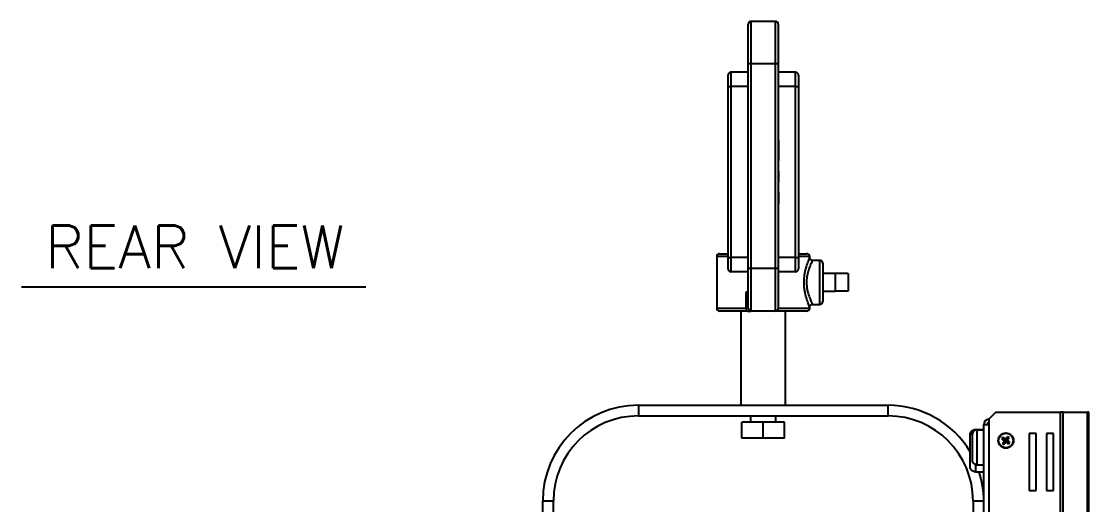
# Model space of a CAD drawing. Extents: x 2 to 136, y 1 to 99.
# Drawn here: x 115.77 to 134.58, y 53.41 to 61.92 of the extents above; entities that cross this region are included whole.
import ezdxf
from ezdxf.enums import TextEntityAlignment as Align

# ---------------------------------------------------------------- set-up
doc = ezdxf.new("R2010")
doc.units = 0
doc.header["$MEASUREMENT"] = 0
doc.layers.add('OBJECT', color=7, linetype='CONTINUOUS')
doc.styles.get("Standard").update_dxf_attribs({"font": 'SIMPLEX'})

msp = doc.modelspace()

# ---------------------------------------------------------------- linework, layer by layer
at = {"layer": 'OBJECT'}
for p, q in [((128.631, 61.923), (128.631, 61.173)), ((129.063, 61.923), (128.631, 61.923)), ((129.063, 61.173), (129.063, 61.923)), ((128.581, 61.173), (128.581, 61.873)), ((129.113, 61.873), (129.113, 61.173)), ((128.581, 57.568), (128.581, 61.173)), ((128.631, 61.173), (128.581, 61.173)), ((129.063, 61.173), (128.631, 61.173)), ((128.631, 61.173), (128.631, 57.568)), ((129.113, 61.173), (129.063, 61.173)), ((129.063, 57.568), (129.063, 61.173)), ((129.113, 61.173), (129.113, 57.568)), ((128.226, 60.776), (128.226, 60.976)), ((128.276, 61.026), (128.276, 60.776)), ((128.581, 61.026), (128.276, 61.026)), ((129.418, 61.026), (129.113, 61.026)), ((129.418, 60.776), (129.418, 61.026)), ((129.468, 60.976), (129.468, 60.776)), ((128.226, 57.759), (128.226, 60.776)), ((128.226, 60.776), (128.276, 60.776)), ((128.276, 60.776), (128.276, 57.759)), ((128.581, 60.776), (128.276, 60.776)), ((129.418, 60.776), (129.113, 60.776)), ((129.418, 60.776), (129.468, 60.776)), ((129.418, 57.759), (129.418, 60.776)), ((129.468, 60.776), (129.468, 57.759)), ((129.125, 59.832), (129.113, 59.832)), ((129.125, 59.671), (129.113, 59.671)), ((129.125, 59.471), (129.113, 59.471)), ((129.125, 59.282), (129.113, 59.282)), ((129.125, 59.087), (129.125, 59.282)), ((129.125, 59.087), (129.113, 59.087)), ((129.125, 58.921), (129.113, 58.921)), ((129.125, 58.712), (129.125, 58.921)), ((129.125, 58.712), (129.113, 58.712)), ((128.028, 57.778), (128.028, 56.868)), ((128.226, 57.778), (128.028, 57.778)), ((128.078, 57.828), (128.226, 57.828)), ((129.468, 57.828), (129.616, 57.828)), ((129.666, 57.778), (129.468, 57.778)), ((129.666, 57.759), (129.666, 57.778)), ((128.226, 57.759), (128.276, 57.759)), ((128.226, 57.559), (128.226, 57.759)), ((128.276, 57.759), (128.276, 57.509)), ((128.581, 57.759), (128.276, 57.759)), ((129.418, 57.759), (129.113, 57.759)), ((129.418, 57.759), (129.468, 57.759)), ((129.418, 57.509), (129.418, 57.759)), ((129.468, 57.759), (129.468, 57.559)), ((129.847, 57.71), (129.714, 57.71)), ((129.847, 56.935), (129.847, 57.71)), ((129.897, 57.66), (129.897, 56.985)), ((128.581, 57.509), (128.276, 57.509)), ((128.631, 57.568), (128.581, 57.568)), ((128.581, 56.868), (128.581, 57.568)), ((129.063, 57.568), (128.631, 57.568)), ((128.631, 57.568), (128.631, 56.818)), ((129.113, 57.568), (129.063, 57.568)), ((129.063, 56.818), (129.063, 57.568)), ((129.113, 57.568), (129.113, 56.868)), ((129.418, 57.509), (129.113, 57.509)), ((130.117, 57.479), (129.897, 57.479)), ((130.117, 57.479), (130.117, 57.477)), ((130.347, 57.477), (130.117, 57.477)), ((130.117, 57.477), (130.117, 57.348)), ((130.347, 57.477), (130.347, 57.169)), ((130.117, 57.348), (130.117, 57.298)), ((130.117, 57.298), (130.117, 57.169)), ((128.549, 56.868), (128.549, 57.156)), ((128.549, 57.156), (128.581, 57.156)), ((129.897, 57.167), (130.117, 57.167)), ((130.117, 57.169), (130.117, 57.167)), ((130.347, 57.169), (130.117, 57.169)), ((128.028, 56.868), (128.549, 56.868)), ((128.581, 56.868), (128.549, 56.868)), ((129.113, 56.868), (129.666, 56.868)), ((129.666, 56.868), (129.666, 56.892)), ((129.713, 56.935), (129.847, 56.935)), ((128.567, 56.818), (128.078, 56.818)), ((128.452, 56.818), (128.452, 55.158)), ((128.567, 56.818), (128.631, 56.818)), ((129.063, 56.818), (128.631, 56.818)), ((129.616, 56.818), (129.063, 56.818)), ((129.242, 55.158), (129.242, 56.818)), ((126.647, 55.158), (126.647, 54.97)), ((126.647, 55.158), (131.047, 55.158)), ((131.047, 54.97), (131.047, 55.158)), ((126.647, 54.97), (131.047, 54.97)), ((128.624, 54.97), (128.624, 54.858)), ((129.069, 54.858), (129.069, 54.97)), ((132.95, 55.035), (132.825, 54.91)), ((132.95, 55.035), (134.087, 55.035)), ((134.087, 48.26), (134.087, 55.035)), ((134.137, 55.035), (134.087, 55.035)), ((134.137, 48.26), (134.137, 55.035)), ((134.137, 55.035), (134.564, 55.035)), ((134.564, 48.26), (134.564, 55.035)), ((134.585, 55.035), (134.564, 55.035)), ((134.585, 48.26), (134.585, 55.035)), ((128.472, 54.578), (128.472, 54.858)), ((128.847, 54.858), (128.472, 54.858)), ((128.847, 54.578), (128.847, 54.858)), ((129.222, 54.858), (128.847, 54.858)), ((129.222, 54.578), (129.222, 54.858)), ((132.735, 48.475), (132.735, 54.82)), ((132.735, 54.82), (132.825, 54.82)), ((132.825, 54.91), (132.825, 48.385)), ((128.847, 54.578), (128.472, 54.578)), ((129.222, 54.578), (128.847, 54.578)), ((132.495, 54.628), (132.495, 54.634)), ((132.495, 54.08), (132.495, 54.628)), ((132.535, 54.647), (132.535, 54.65)), ((132.535, 54.19), (132.535, 54.647)), ((132.591, 54.731), (132.591, 54.724)), ((132.591, 54.731), (132.735, 54.731)), ((132.615, 54.73), (132.615, 54.727)), ((132.615, 54.73), (132.735, 54.73)), ((132.615, 54.727), (132.615, 54.11)), ((132.615, 54.727), (132.735, 54.727)), ((133.074, 54.594), (133.123, 54.548)), ((133.156, 54.606), (133.123, 54.548)), ((133.184, 54.586), (133.138, 54.537)), ((133.66, 54.657), (133.535, 54.657)), ((133.535, 54.657), (133.535, 53.657)), ((133.66, 53.657), (133.66, 54.657)), ((133.84, 54.657), (133.84, 53.657)), ((133.965, 54.657), (133.84, 54.657)), ((133.965, 53.657), (133.965, 54.657)), ((133.053, 54.567), (133.112, 54.533)), ((133.065, 54.484), (133.112, 54.533)), ((133.093, 54.464), (133.127, 54.522)), ((133.099, 54.531), (133.112, 54.533)), ((133.123, 54.548), (133.112, 54.533)), ((133.127, 54.522), (133.112, 54.533)), ((133.123, 54.548), (133.121, 54.561)), ((133.123, 54.548), (133.138, 54.537)), ((133.127, 54.522), (133.138, 54.537)), ((133.127, 54.522), (133.128, 54.509)), ((133.176, 54.476), (133.127, 54.522)), ((133.15, 54.539), (133.138, 54.537)), ((133.196, 54.503), (133.138, 54.537)), ((132.591, 54.11), (132.591, 53.983)), ((132.615, 54.11), (132.735, 54.11)), ((132.591, 53.983), (132.735, 53.983)), ((133.535, 53.657), (133.66, 53.657)), ((133.84, 53.657), (133.965, 53.657)), ((125.147, 53.47), (124.959, 53.47)), ((124.959, 44.497), (124.959, 53.47)), ((125.147, 46.654), (125.147, 53.47)), ((132.735, 53.47), (132.547, 53.47)), ((132.547, 53.47), (132.547, 44.497))]:
    msp.add_line(p, q, dxfattribs=at)
at = {"layer": 'OBJECT', "color": 1}
msp.add_line((115.767, 57.242), (121.839, 57.242), dxfattribs=at)
at = {"layer": 'OBJECT', "flags": 128}
msp.add_lwpolyline([(128.567, 56.818), (128.563, 56.819), (128.56, 56.822), (128.557, 56.826), (128.554, 56.833), (128.552, 56.84), (128.55, 56.849), (128.549, 56.858), (128.549, 56.868)], dxfattribs=at)
at = {"layer": 'OBJECT'}
for radius in [0.135, 0.129]:
    msp.add_circle((133.125, 54.535), radius, dxfattribs=at)
for centre, radius, start, end in [((128.631, 61.873), 0.05, 90, 180), ((129.063, 61.873), 0.05, 0, 90), ((128.276, 60.976), 0.05, 90, 180), ((129.418, 60.976), 0.05, 0, 90), ((128.078, 57.778), 0.05, 90, 180), ((129.616, 57.778), 0.05, 0, 90), ((129.847, 57.66), 0.05, 0, 90), ((128.276, 57.559), 0.05, 180, 270), ((129.418, 57.559), 0.05, 270, 0), ((128.078, 56.868), 0.05, 180, 270), ((128.631, 56.868), 0.05, 180, 270), ((129.063, 56.868), 0.05, 270, 0), ((129.616, 56.868), 0.05, 270, 0), ((129.847, 56.985), 0.05, 270, 0), ((126.647, 53.47), 1.688, 90, 180), ((131.047, 53.47), 1.688, 30.9273, 90), ((126.647, 53.47), 1.5, 90, 180), ((131.047, 53.47), 1.5, 0, 90), ((132.825, 54.82), 0.09, 90, 180), ((132.825, 54.82), 0.03, 90, 180), ((133.327, 54.385), 0.329, 140.4381, 146.4109), ((131.863, 52.838), 2.133, 53.8637, 55.4197), ((134.824, 53.277), 2.133, 141.4293, 142.9856), ((131.429, 55.796), 2.132, 323.8629, 325.42), ((132.974, 54.333), 0.329, 50.4381, 56.4109), ((134.383, 56.234), 2.133, 231.4293, 232.9856), ((134.821, 53.274), 2.132, 143.8634, 145.42), ((133.275, 54.737), 0.329, 230.4388, 236.4102), ((131.426, 55.793), 2.132, 321.429, 322.9862), ((134.385, 56.23), 2.131, 233.8626, 235.4203), ((131.867, 52.837), 2.132, 51.429, 52.9862), ((132.922, 54.685), 0.329, 320.4388, 326.4102), ((131.047, 53.47), 1.688, 0, 17.7015)]:
    msp.add_arc(centre, radius, start, end, dxfattribs=at)
for points, knots in [([(129.125, 59.671), (129.125, 59.688), (129.125, 59.723), (129.125, 59.782), (129.125, 59.813), (129.125, 59.832)], [0, 0, 0, 0, 0.28084, 0.561441, 1, 1, 1, 1]), ([(129.125, 59.471), (129.125, 59.475), (129.125, 59.482), (129.125, 59.536), (129.125, 59.602), (129.125, 59.648), (129.125, 59.671)], [0, 0, 0, 0, 0.279511, 0.55908, 0.779375, 1, 1, 1, 1]), ([(129.566, 57.323), (129.567, 57.358), (129.57, 57.436), (129.594, 57.552), (129.622, 57.64), (129.643, 57.699), (129.656, 57.732), (129.664, 57.754), (129.665, 57.757), (129.665, 57.759)], [0, 0, 0, 0, 0.159591, 0.357038, 0.570122, 0.682326, 0.798189, 0.903652, 1, 1, 1, 1]), ([(129.714, 57.709), (129.715, 57.709), (129.72, 57.716), (129.706, 57.688), (129.676, 57.623), (129.64, 57.526), (129.614, 57.424), (129.611, 57.354), (129.61, 57.323)], [0, 0, 0, 0, 0.018003, 0.230876, 0.4549, 0.661772, 0.849852, 1, 1, 1, 1]), ([(129.715, 57.711), (129.709, 57.711), (129.697, 57.712), (129.682, 57.722), (129.672, 57.734), (129.667, 57.747), (129.666, 57.755), (129.666, 57.759), (129.666, 57.759)], [0, 0, 0, 0, 0.218892, 0.451014, 0.655876, 0.824835, 0.967984, 1, 1, 1, 1]), ([(129.663, 56.892), (129.664, 56.892), (129.665, 56.891), (129.647, 56.936), (129.617, 57.019), (129.588, 57.119), (129.572, 57.214), (129.567, 57.275), (129.566, 57.312), (129.566, 57.323)], [0, 0, 0, 0, 0.09188, 0.283293, 0.487628, 0.715471, 0.830933, 0.950193, 1, 1, 1, 1]), ([(129.61, 57.323), (129.61, 57.313), (129.611, 57.26), (129.62, 57.206), (129.639, 57.125), (129.664, 57.053), (129.696, 56.979), (129.716, 56.939), (129.714, 56.94), (129.713, 56.94)], [0, 0, 0, 0, 0.046717, 0.259571, 0.267484, 0.487002, 0.687354, 0.876955, 1, 1, 1, 1]), ([(129.666, 56.891), (129.666, 56.892), (129.666, 56.896), (129.67, 56.907), (129.679, 56.921), (129.694, 56.932), (129.706, 56.936), (129.712, 56.935), (129.712, 56.935)], [0, 0, 0, 0, 0.0265683, 0.2369462, 0.4777128, 0.7351719, 0.9986221, 1, 1, 1, 1]), ([(132.495, 54.634), (132.495, 54.635), (132.495, 54.643), (132.497, 54.662), (132.509, 54.689), (132.531, 54.712), (132.559, 54.728), (132.58, 54.73), (132.591, 54.731)], [0, 0, 0, 0, 0.003689, 0.169182, 0.383484, 0.590873, 0.795386, 1, 1, 1, 1]), ([(132.591, 54.724), (132.58, 54.723), (132.559, 54.721), (132.531, 54.705), (132.509, 54.682), (132.497, 54.655), (132.495, 54.636), (132.495, 54.628), (132.495, 54.628)], [0, 0, 0, 0, 0.204614, 0.409127, 0.616517, 0.830818, 0.996312, 1, 1, 1, 1]), ([(132.535, 54.65), (132.535, 54.65), (132.535, 54.657), (132.537, 54.672), (132.547, 54.695), (132.565, 54.714), (132.588, 54.727), (132.606, 54.729), (132.615, 54.73)], [0, 0, 0, 0, 0.003688, 0.16918, 0.383479, 0.590872, 0.795386, 1, 1, 1, 1]), ([(132.615, 54.727), (132.606, 54.726), (132.588, 54.724), (132.565, 54.711), (132.547, 54.692), (132.537, 54.67), (132.535, 54.654), (132.535, 54.647), (132.535, 54.647)], [0, 0, 0, 0, 0.204614, 0.409128, 0.616519, 0.830817, 0.996312, 1, 1, 1, 1]), ([(132.591, 53.983), (132.58, 53.984), (132.559, 53.986), (132.531, 54.002), (132.509, 54.025), (132.497, 54.052), (132.495, 54.071), (132.495, 54.08), (132.495, 54.08)], [0, 0, 0, 0, 0.204614, 0.4091276, 0.6165181, 0.8308179, 0.9963109, 1, 1, 1, 1]), ([(132.615, 54.11), (132.606, 54.111), (132.588, 54.112), (132.565, 54.125), (132.547, 54.145), (132.537, 54.167), (132.535, 54.183), (132.535, 54.19), (132.535, 54.19)], [0, 0, 0, 0, 0.204615, 0.409128, 0.616519, 0.83082, 0.996314, 1, 1, 1, 1])]:
    msp.add_open_spline(points, degree=3, knots=knots, dxfattribs=at)

# ---------------------------------------------------------------- texts
at = {"layer": 'OBJECT', "color": 1}
msp.add_text('REAR VIEW', height=0.75, dxfattribs=at).set_placement((118.826, 57.573), align=Align.CENTER)

doc.saveas('drawing.dxf')
